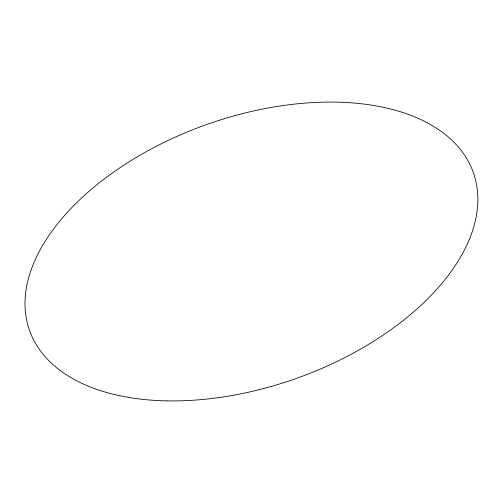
<?xml version="1.0" encoding="UTF-8"?>
<svg xmlns="http://www.w3.org/2000/svg" width="503" height="503" viewBox="0 0 503 503"><rect width="100%" height="100%" fill="white"/><g stroke="black" fill="none" stroke-linecap="round" stroke-linejoin="round"><path stroke-width="0.75" d="M166.883 400.872A235.517 134.628 -19.6 0 0 475.612 180.231A235.517 134.628 -19.6 0 0 111.811 173.397A235.517 134.628 -19.6 0 0 166.883 400.872"/></g></svg>
